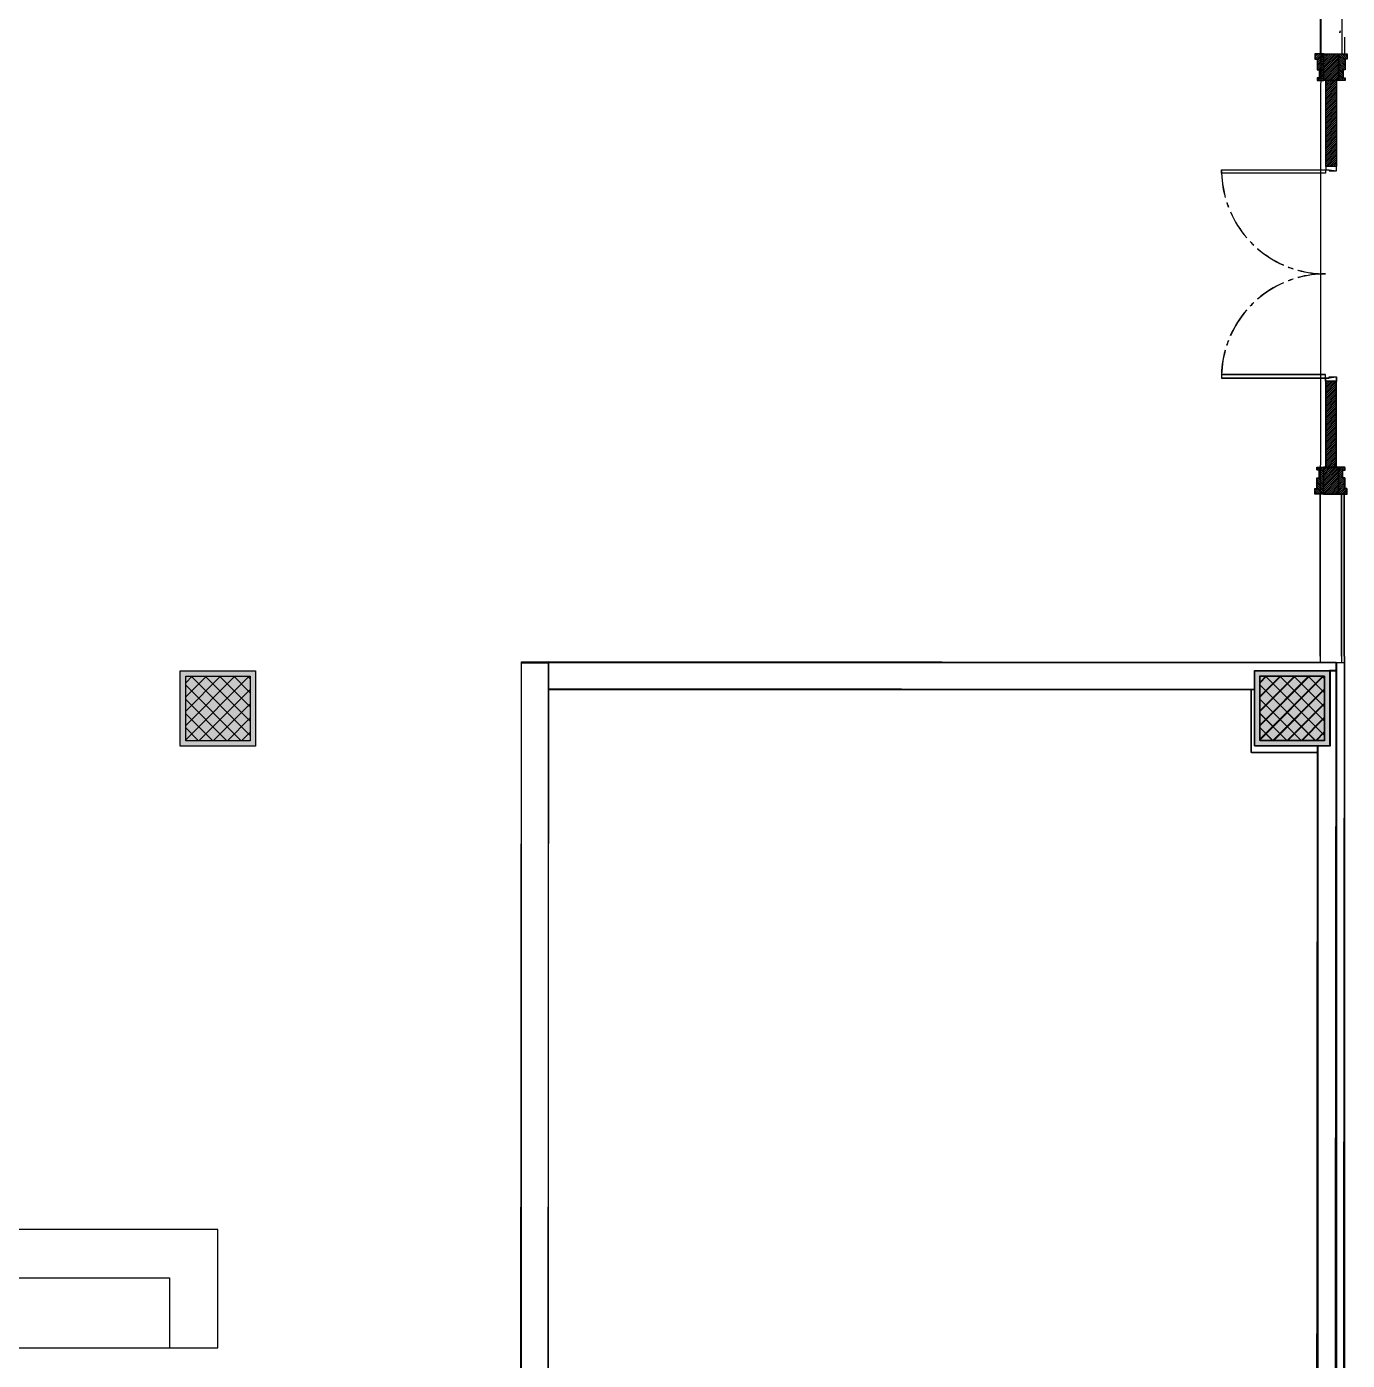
# Model space of a CAD drawing. Extents: x -957 to 3394, y -3 to 3008.
# Drawn here: x -79.9 to 403.8, y 1697.9 to 2186.5 of the extents above; entities that cross this region are included whole.
import ezdxf

# ---------------------------------------------------------------- set-up
doc = ezdxf.new("R2010")
doc.units = 0
doc.header["$MEASUREMENT"] = 0
for name, color, linetype in [('PDF_-SKM_FASTNER', 7, 'CONTINUOUS'), ('PDF_BH_005_MASTERPLAN$0$I-', 7, 'CONTINUOUS'), ('PDF_BH_005_MASTERPLAN$0$I0', 7, 'CONTINUOUS'), ('PDF_BH_005_MASTERPLAN$0$I1', 7, 'CONTINUOUS'), ('PDF_BH_005_MASTERPLAN$0$I2', 7, 'CONTINUOUS'), ('PDF_BH_005_MASTERPLAN$0$I3', 7, 'CONTINUOUS'), ('PDF_BH_005_MASTERPLAN$0$I4', 7, 'CONTINUOUS'), ('PDF_FRAMING-COLUMN', 7, 'CONTINUOUS'), ('PDF_FRAMING-COLUMN_HATCH', 7, 'CONTINUOUS'), ('PDF_HATCH', 7, 'CONTINUOUS'), ('PDF_I-WALL', 7, 'CONTINUOUS'), ('PDF_ID_FINISH_LINE', 7, 'CONTINUOUS'), ('PDF_REV', 7, 'CONTINUOUS'), ('PDF_SHREM-CAD_6_CABLE', 7, 'CONTINUOUS'), ('PDF_WALL', 7, 'CONTINUOUS')]:
    doc.layers.add(name, color=color, linetype=linetype)

msp = doc.modelspace()

# ---------------------------------------------------------------- hatches: boundary and pattern name
at = {"layer": 'PDF_BH_005_MASTERPLAN$0$I2'}
for points in [[(395.14, 2176.54), (391.99, 2176.54), (391.99, 2174.57), (392.78, 2174.57), (392.77, 2170.64), (393.56, 2170.64), (393.56, 2167.69), (392.77, 2167.69), (392.77, 2166.71), (395.13, 2166.71)], [(400.65, 2176.53), (403.79, 2176.53), (403.79, 2174.56), (403, 2174.56), (403, 2170.63), (402.21, 2170.63), (402.21, 2167.68), (403, 2167.68), (403, 2166.7), (400.64, 2166.7)], [(395, 2015.28), (391.85, 2015.29), (391.86, 2017.25), (392.64, 2017.25), (392.65, 2021.19), (393.43, 2021.18), (393.44, 2024.13), (392.65, 2024.13), (392.65, 2025.12), (395.01, 2025.12)], [(400.51, 2015.28), (403.65, 2015.28), (403.66, 2017.24), (402.87, 2017.24), (402.87, 2021.18), (402.08, 2021.18), (402.09, 2024.13), (402.87, 2024.13), (402.88, 2025.11), (400.52, 2025.11)]]:
    msp.add_hatch(color=256, dxfattribs=at).paths.add_polyline_path(points)

# ---------------------------------------------------------------- linework, layer by layer
at = {"layer": 'PDF_-SKM_FASTNER'}
msp.add_lwpolyline([(-403.41, 1745.82), (-403.41, 1702.53), (-385.7, 1702.53), (-385.7, 1728.11), (-27.65, 1728.11), (-27.65, 1702.53), (-9.86, 1702.53), (-9.86, 1745.82)], close=True, dxfattribs=at)
msp.add_lwpolyline([(-385.7, 1702.53), (-27.65, 1702.53)], dxfattribs=at)
at = {"layer": 'PDF_BH_005_MASTERPLAN$0$I-'}
for points in [[(385.67, 2097.29, 0.067388), (395.79, 2095.91, 0.067388), (385.66, 2094.55)], [(385.69, 2097.26, 0.067389), (395.82, 2095.88, 0.067389), (385.69, 2094.51)]]:
    msp.add_lwpolyline(points, format="xyb", dxfattribs=at)
for centre, radius, start, end in [((395.82, 2134), 38.12, 179.9999, 195.421), ((395.83, 2134.01), 38.09, 179.9506, 195.3726), ((395.84, 2134.01), 38.14, 198.2386, 201.0541), ((395.85, 2134.02), 38.12, 198.1897, 201.0049), ((395.82, 2134), 38.12, 203.8723, 220.7744), ((395.83, 2134.01), 38.1, 203.8238, 220.7251), ((395.79, 2133.97), 38.05, 223.539, 226.3598), ((395.83, 2134), 38.12, 223.5915, 226.4085), ((395.83, 2134.01), 38.1, 229.1764, 246.0793), ((395.83, 2134), 38.12, 229.2257, 246.1276), ((395.81, 2133.95), 38.04, 248.894, 251.7155), ((395.83, 2134.01), 38.13, 248.9458, 251.7622), ((395.76, 2057.81), 38.1, 113.8235, 130.7254), ((395.83, 2057.76), 38.12, 113.8724, 130.7743), ((395.77, 2057.79), 38.12, 108.1918, 111.007), ((395.83, 2057.75), 38.13, 108.2378, 111.0542), ((395.76, 2057.81), 38.1, 139.1766, 156.0785), ((395.82, 2057.76), 38.12, 139.2256, 156.1277), ((395.77, 2057.8), 38.11, 133.5429, 136.3591), ((395.83, 2057.76), 38.12, 133.5915, 136.4085), ((395.82, 2057.79), 38.15, 158.8991, 161.7119), ((395.84, 2057.76), 38.14, 158.9459, 161.7614), ((395.76, 2057.81), 38.1, 164.5295, 179.9514), ((395.82, 2057.76), 38.12, 164.579, 180.0002)]:
    msp.add_arc(centre, radius, start, end, dxfattribs=at)
at = {"layer": 'PDF_BH_005_MASTERPLAN$0$I0'}
for points in [[(395.89, 2135.24), (395.89, 2134.01), (397.19, 2134.01), (399.82, 2133.61), (399.82, 2135.24)], [(395.89, 2135.24), (395.89, 2134), (397.19, 2134), (397.19, 2133.61), (399.82, 2133.61), (399.82, 2135.24)], [(395.82, 2056.58), (395.82, 2057.81), (397.12, 2057.81), (399.76, 2058.2), (399.76, 2056.58)], [(395.89, 2056.53), (395.89, 2057.76), (397.19, 2057.76), (397.19, 2058.15), (399.82, 2058.15), (399.82, 2056.53)]]:
    msp.add_lwpolyline(points, close=True, dxfattribs=at)
at = {"layer": 'PDF_BH_005_MASTERPLAN$0$I1'}
for points in [[(395.82, 2132.8), (357.7, 2132.8), (357.7, 2134), (395.82, 2134)], [(395.83, 2132.81), (357.73, 2132.84), (357.73, 2134.04), (395.83, 2134.01)], [(395.76, 2059.01), (357.67, 2059.05), (357.67, 2057.85), (395.76, 2057.81)], [(395.82, 2058.96), (357.7, 2058.96), (357.7, 2057.76), (395.82, 2057.76)]]:
    msp.add_lwpolyline(points, close=True, dxfattribs=at)
at = {"layer": 'PDF_BH_005_MASTERPLAN$0$I2'}
for points in [[(392.57, 2176.56), (391.95, 2175.94)], [(393.27, 2176.56), (391.95, 2175.24)], [(393.96, 2176.56), (392, 2174.59)], [(394.66, 2176.56), (392.69, 2174.59)], [(395.1, 2176.31), (392.74, 2173.94)], [(395.1, 2175.61), (392.74, 2173.25)], [(395.1, 2174.91), (392.74, 2172.55)], [(395.1, 2174.22), (392.74, 2171.86)], [(395.1, 2175.98), (395.68, 2176.56)], [(395.1, 2175.28), (396.38, 2176.56)], [(395.1, 2174.58), (397.08, 2176.56)], [(395.1, 2173.89), (397.77, 2176.56)], [(395.1, 2173.19), (398.47, 2176.56)], [(395.1, 2172.5), (399.16, 2176.56)], [(395.1, 2171.8), (399.86, 2176.56)], [(395.1, 2171.11), (400.55, 2176.56)], [(395.1, 2170.41), (400.61, 2175.92)], [(395.1, 2169.71), (400.61, 2175.22)], [(395.1, 2169.02), (400.61, 2174.53)], [(400.61, 2176.31), (402.97, 2173.94)], [(400.61, 2175.61), (402.97, 2173.25)], [(400.61, 2174.91), (402.97, 2172.55)], [(400.61, 2174.22), (402.97, 2171.86)], [(401.05, 2176.56), (403.02, 2174.59)], [(401.75, 2176.56), (403.71, 2174.59)], [(402.44, 2176.56), (403.76, 2175.24)], [(403.14, 2176.56), (403.76, 2175.94)], [(395.1, 2173.52), (392.74, 2171.16)], [(395.1, 2172.83), (392.93, 2170.66)], [(395.1, 2172.13), (393.53, 2170.56)], [(395.1, 2171.44), (393.53, 2169.86)], [(395.1, 2170.74), (393.53, 2169.17)], [(395.1, 2170.04), (393.53, 2168.47)], [(395.1, 2169.35), (393.53, 2167.77)], [(395.1, 2168.32), (400.61, 2173.83)], [(395.1, 2167.63), (400.61, 2173.14)], [(395.1, 2166.93), (400.61, 2172.44)], [(395.58, 2166.72), (400.61, 2171.75)], [(396.28, 2166.72), (400.61, 2171.05)], [(396.98, 2166.72), (400.61, 2170.35)], [(397.67, 2166.72), (400.61, 2169.66)], [(400.61, 2173.52), (402.97, 2171.16)], [(400.61, 2172.83), (402.78, 2170.66)], [(400.61, 2172.13), (402.18, 2170.56)], [(400.61, 2171.44), (402.18, 2169.86)], [(400.61, 2170.74), (402.18, 2169.17)], [(400.61, 2170.04), (402.18, 2168.47)], [(400.61, 2169.35), (402.18, 2167.77)], [(392.76, 2167.71), (392.74, 2167.68)], [(393.46, 2167.71), (392.74, 2166.99)], [(395.1, 2168.65), (393.17, 2166.72)], [(395.1, 2167.96), (393.86, 2166.72)], [(395.1, 2167.26), (394.56, 2166.72)], [(395.89, 2166.59), (396.01, 2166.72)], [(395.89, 2165.9), (396.71, 2166.72)], [(395.89, 2165.2), (397.4, 2166.72)], [(395.89, 2164.51), (398.1, 2166.72)], [(395.89, 2163.81), (398.8, 2166.72)], [(395.89, 2163.12), (399.49, 2166.72)], [(395.89, 2162.42), (399.82, 2166.36)], [(395.89, 2161.72), (399.82, 2165.66)], [(395.89, 2161.03), (399.82, 2164.96)], [(395.89, 2160.33), (399.82, 2164.27)], [(398.37, 2166.72), (400.61, 2168.96)], [(399.06, 2166.72), (400.61, 2168.27)], [(399.76, 2166.72), (400.61, 2167.57)], [(400.45, 2166.72), (400.61, 2166.88)], [(400.61, 2168.65), (402.54, 2166.72)], [(400.61, 2167.96), (401.84, 2166.72)], [(400.61, 2167.26), (401.15, 2166.72)], [(402.25, 2167.71), (402.97, 2166.99)], [(402.95, 2167.71), (402.97, 2167.68)], [(395.89, 2159.64), (399.82, 2163.57)], [(395.89, 2158.94), (399.82, 2162.88)], [(395.89, 2158.25), (399.82, 2162.18)], [(395.89, 2157.55), (399.82, 2161.49)], [(395.89, 2156.85), (399.82, 2160.79)], [(395.89, 2156.16), (399.82, 2160.09)], [(395.89, 2155.46), (399.82, 2159.4)], [(395.89, 2154.77), (399.82, 2158.7)], [(395.89, 2154.07), (399.82, 2158.01)], [(395.89, 2153.38), (399.82, 2157.31)], [(395.89, 2152.68), (399.82, 2156.62)], [(395.89, 2151.99), (399.82, 2155.92)], [(395.89, 2151.29), (399.82, 2155.22)], [(395.89, 2150.59), (399.82, 2154.53)], [(395.89, 2149.9), (399.82, 2153.83)], [(395.89, 2149.2), (399.82, 2153.14)], [(395.89, 2148.51), (399.82, 2152.44)], [(395.89, 2147.81), (399.82, 2151.75)], [(395.89, 2147.12), (399.82, 2151.05)], [(395.89, 2146.42), (399.82, 2150.35)], [(395.89, 2145.72), (399.82, 2149.66)], [(395.89, 2145.03), (399.82, 2148.96)], [(395.89, 2144.33), (399.82, 2148.27)], [(395.89, 2143.64), (399.82, 2147.57)], [(395.89, 2142.94), (399.82, 2146.88)], [(395.89, 2142.25), (399.82, 2146.18)], [(395.89, 2141.55), (399.82, 2145.49)], [(395.89, 2140.85), (399.82, 2144.79)], [(395.89, 2140.16), (399.82, 2144.09)], [(395.89, 2139.46), (399.82, 2143.4)], [(395.89, 2138.77), (399.82, 2142.7)], [(395.89, 2138.07), (399.82, 2142.01)], [(395.89, 2137.38), (399.82, 2141.31)], [(395.89, 2136.68), (399.82, 2140.62)], [(395.89, 2135.98), (399.82, 2139.92)], [(395.89, 2135.29), (399.82, 2139.22)], [(396.53, 2135.24), (399.82, 2138.53)], [(397.23, 2135.24), (399.82, 2137.83)], [(397.92, 2135.24), (399.82, 2137.14)], [(398.62, 2135.24), (399.82, 2136.44)], [(399.31, 2135.24), (399.82, 2135.75)], [(395.89, 2055.98), (396.44, 2056.53)], [(395.89, 2055.28), (397.13, 2056.53)], [(395.89, 2054.59), (397.83, 2056.53)], [(395.89, 2053.89), (398.52, 2056.53)], [(395.89, 2053.2), (399.22, 2056.53)], [(395.89, 2052.5), (399.82, 2056.44)], [(395.89, 2051.8), (399.82, 2055.74)], [(395.89, 2051.11), (399.82, 2055.04)], [(395.89, 2050.41), (399.82, 2054.35)], [(395.89, 2049.72), (399.82, 2053.65)], [(395.89, 2049.02), (399.82, 2052.96)], [(395.89, 2048.33), (399.82, 2052.26)], [(395.89, 2047.63), (399.82, 2051.57)], [(395.89, 2046.93), (399.82, 2050.87)], [(395.89, 2046.24), (399.82, 2050.17)], [(395.89, 2045.54), (399.82, 2049.48)], [(395.89, 2044.85), (399.82, 2048.78)], [(395.89, 2044.15), (399.82, 2048.09)], [(395.89, 2043.46), (399.82, 2047.39)], [(395.89, 2042.76), (399.82, 2046.7)], [(395.89, 2042.06), (399.82, 2046)], [(395.89, 2041.37), (399.82, 2045.3)], [(395.89, 2040.67), (399.82, 2044.61)], [(395.89, 2039.98), (399.82, 2043.91)], [(395.89, 2039.28), (399.82, 2043.22)], [(395.89, 2038.59), (399.82, 2042.52)], [(395.89, 2037.89), (399.82, 2041.83)], [(395.89, 2037.19), (399.82, 2041.13)], [(395.89, 2036.5), (399.82, 2040.43)], [(395.89, 2035.8), (399.82, 2039.74)], [(395.89, 2035.11), (399.82, 2039.04)], [(395.89, 2034.41), (399.82, 2038.35)], [(395.89, 2033.72), (399.82, 2037.65)], [(395.89, 2033.02), (399.82, 2036.96)], [(395.89, 2032.32), (399.82, 2036.26)], [(395.89, 2031.63), (399.82, 2035.56)], [(395.89, 2030.93), (399.82, 2034.87)], [(395.89, 2030.24), (399.82, 2034.17)], [(395.89, 2029.54), (399.82, 2033.48)], [(395.89, 2028.85), (399.82, 2032.78)], [(395.89, 2028.15), (399.82, 2032.09)], [(395.89, 2027.45), (399.82, 2031.39)], [(395.89, 2026.76), (399.82, 2030.69)], [(395.89, 2026.06), (399.82, 2030)], [(395.89, 2025.37), (399.82, 2029.3)], [(396.26, 2025.04), (399.82, 2028.61)], [(396.95, 2025.04), (399.82, 2027.91)], [(393.46, 2024.06), (392.74, 2024.78)], [(392.76, 2024.06), (392.74, 2024.08)], [(395.1, 2023.11), (393.17, 2025.04)], [(395.1, 2022.42), (393.53, 2023.99)], [(395.1, 2021.72), (393.53, 2023.3)], [(395.1, 2021.03), (393.53, 2022.6)], [(395.1, 2023.81), (393.86, 2025.04)], [(395.1, 2024.51), (394.56, 2025.04)], [(395.1, 2024.57), (395.58, 2025.04)], [(395.1, 2023.87), (396.27, 2025.04)], [(395.1, 2023.17), (396.97, 2025.04)], [(395.1, 2022.48), (397.67, 2025.04)], [(395.1, 2021.78), (398.36, 2025.04)], [(395.1, 2021.09), (399.06, 2025.04)], [(395.1, 2020.39), (399.75, 2025.04)], [(395.1, 2019.7), (400.45, 2025.04)], [(395.1, 2019), (400.61, 2024.51)], [(395.1, 2018.3), (400.61, 2023.81)], [(395.1, 2017.61), (400.61, 2023.12)], [(397.65, 2025.04), (399.82, 2027.22)], [(398.35, 2025.04), (399.82, 2026.52)], [(399.04, 2025.04), (399.82, 2025.82)], [(399.74, 2025.04), (399.82, 2025.13)], [(400.61, 2023.11), (402.54, 2025.04)], [(400.61, 2023.81), (401.84, 2025.04)], [(400.61, 2024.51), (401.15, 2025.04)], [(400.61, 2022.42), (402.18, 2023.99)], [(400.61, 2021.72), (402.18, 2023.3)], [(400.61, 2021.03), (402.18, 2022.6)], [(402.25, 2024.06), (402.97, 2024.78)], [(402.95, 2024.06), (402.97, 2024.08)], [(395.1, 2018.24), (392.74, 2020.61)], [(395.1, 2017.55), (392.74, 2019.91)], [(395.1, 2016.85), (392.74, 2019.21)], [(395.1, 2016.16), (392.74, 2018.52)], [(395.1, 2015.46), (392.74, 2017.82)], [(395.1, 2018.94), (392.93, 2021.11)], [(395.1, 2020.33), (393.53, 2021.9)], [(395.1, 2019.64), (393.53, 2021.21)], [(395.1, 2016.91), (400.61, 2022.42)], [(395.1, 2016.22), (400.61, 2021.73)], [(395.1, 2015.52), (400.61, 2021.03)], [(395.48, 2015.21), (400.61, 2020.33)], [(396.18, 2015.21), (400.61, 2019.64)], [(396.87, 2015.21), (400.61, 2018.94)], [(397.57, 2015.21), (400.61, 2018.25)], [(400.61, 2020.33), (402.18, 2021.9)], [(400.61, 2019.64), (402.18, 2021.21)], [(400.61, 2018.94), (402.78, 2021.11)], [(400.61, 2018.24), (402.97, 2020.61)], [(400.61, 2017.55), (402.97, 2019.91)], [(400.61, 2016.85), (402.97, 2019.21)], [(400.61, 2016.16), (402.97, 2018.52)], [(400.61, 2015.46), (402.97, 2017.82)], [(393.27, 2015.21), (391.95, 2016.52)], [(392.57, 2015.21), (391.95, 2015.83)], [(393.96, 2015.21), (392, 2017.17)], [(394.66, 2015.21), (392.69, 2017.17)], [(398.26, 2015.21), (400.61, 2017.55)], [(398.96, 2015.21), (400.61, 2016.86)], [(399.65, 2015.21), (400.61, 2016.16)], [(400.35, 2015.21), (400.61, 2015.46)], [(401.05, 2015.21), (403.02, 2017.17)], [(401.75, 2015.21), (403.71, 2017.17)], [(402.44, 2015.21), (403.76, 2016.52)], [(403.14, 2015.21), (403.76, 2015.83)]]:
    msp.add_lwpolyline(points, dxfattribs=at)
for points in [[(395.14, 2176.54), (400.65, 2176.53), (395.13, 2166.71), (400.64, 2166.7)], [(395.92, 2166.7), (399.85, 2166.7), (395.89, 2135.24), (399.82, 2135.24)], [(395.8, 2025.12), (399.73, 2025.11), (395.82, 2056.58), (399.76, 2056.58)], [(395, 2015.28), (400.51, 2015.28), (395.01, 2025.12), (400.52, 2025.11)]]:
    msp.add_solid(points, dxfattribs=at)
at = {"layer": 'PDF_BH_005_MASTERPLAN$0$I3'}
for points in [[(395.1, 2176.56), (391.95, 2176.56), (391.95, 2174.59), (392.74, 2174.59), (392.74, 2170.66), (393.53, 2170.66), (393.53, 2167.71), (392.74, 2167.71), (392.74, 2166.72), (395.1, 2166.72)], [(395.14, 2176.54), (391.99, 2176.54), (391.99, 2174.57), (392.78, 2174.57), (392.77, 2170.64), (393.56, 2170.64), (393.56, 2167.69), (392.77, 2167.69), (392.77, 2166.71), (395.13, 2166.71)], [(395.1, 2176.56), (400.61, 2176.56), (400.61, 2166.72), (395.1, 2166.72)], [(395.14, 2176.54), (400.65, 2176.53), (400.64, 2166.7), (395.13, 2166.71)], [(400.61, 2176.56), (403.76, 2176.56), (403.76, 2174.59), (402.97, 2174.59), (402.97, 2170.66), (402.18, 2170.66), (402.18, 2167.71), (402.97, 2167.71), (402.97, 2166.72), (400.61, 2166.72)], [(400.65, 2176.53), (403.79, 2176.53), (403.79, 2174.56), (403, 2174.56), (403, 2170.63), (402.21, 2170.63), (402.21, 2167.68), (403, 2167.68), (403, 2166.7), (400.64, 2166.7)], [(395, 2015.28), (391.85, 2015.29), (391.86, 2017.25), (392.64, 2017.25), (392.65, 2021.19), (393.43, 2021.18), (393.44, 2024.13), (392.65, 2024.13), (392.65, 2025.12), (395.01, 2025.12)], [(395.1, 2015.21), (391.95, 2015.21), (391.95, 2017.17), (392.74, 2017.17), (392.74, 2021.11), (393.53, 2021.11), (393.53, 2024.06), (392.74, 2024.06), (392.74, 2025.04), (395.1, 2025.04)], [(395, 2015.28), (400.51, 2015.28), (400.52, 2025.11), (395.01, 2025.12)], [(395.1, 2015.21), (400.61, 2015.21), (400.61, 2025.04), (395.1, 2025.04)], [(400.51, 2015.28), (403.65, 2015.28), (403.66, 2017.24), (402.87, 2017.24), (402.87, 2021.18), (402.08, 2021.18), (402.09, 2024.13), (402.87, 2024.13), (402.88, 2025.11), (400.52, 2025.11)], [(400.61, 2015.21), (403.76, 2015.21), (403.76, 2017.17), (402.97, 2017.17), (402.97, 2021.11), (402.18, 2021.11), (402.18, 2024.06), (402.97, 2024.06), (402.97, 2025.04), (400.61, 2025.04)]]:
    msp.add_lwpolyline(points, close=True, dxfattribs=at)
at = {"layer": 'PDF_BH_005_MASTERPLAN$0$I4'}
for points in [[(395.89, 2166.72), (399.82, 2166.72), (399.82, 2135.24), (395.89, 2135.24)], [(395.92, 2166.7), (399.85, 2166.7), (399.82, 2135.24), (395.89, 2135.24)], [(395.8, 2025.12), (399.73, 2025.11), (399.76, 2056.58), (395.82, 2056.58)], [(395.89, 2025.04), (399.82, 2025.04), (399.82, 2056.53), (395.89, 2056.53)]]:
    msp.add_lwpolyline(points, close=True, dxfattribs=at)
at = {"layer": 'PDF_FRAMING-COLUMN'}
for points in [[(-23.64, 1950.47), (3.91, 1950.47), (3.91, 1922.92), (-23.64, 1922.92)], [(369.77, 1950.61), (397.31, 1950.58), (397.28, 1923.05), (369.75, 1923.08)], [(369.91, 1950.47), (397.46, 1950.47), (397.46, 1922.92), (369.91, 1922.92)], [(-21.67, 1948.5), (1.94, 1948.5), (1.94, 1924.89), (-21.67, 1924.89)], [(371.74, 1948.64), (395.34, 1948.62), (395.32, 1925.02), (371.72, 1925.04)], [(371.88, 1948.5), (395.49, 1948.5), (395.49, 1924.89), (371.88, 1924.89)]]:
    msp.add_lwpolyline(points, close=True, dxfattribs=at)
at = {"layer": 'PDF_FRAMING-COLUMN_HATCH'}
for points in [[(-21.67, 1946.14), (-19.31, 1948.5)], [(-21.67, 1940.92), (-14.09, 1948.5)], [(-21.67, 1935.7), (-8.87, 1948.5)], [(-21.67, 1930.48), (-3.65, 1948.5)], [(-21.67, 1925.27), (1.56, 1948.5)], [(-1.33, 1924.89), (-21.67, 1945.23)], [(1.94, 1926.83), (-19.72, 1948.5)], [(1.94, 1932.05), (-14.5, 1948.5)], [(1.94, 1937.27), (-9.29, 1948.5)], [(1.94, 1942.49), (-4.07, 1948.5)], [(1.94, 1947.7), (1.15, 1948.5)], [(371.72, 1930.64), (389.74, 1948.62)], [(371.72, 1925.42), (394.96, 1948.62)], [(371.73, 1941.06), (379.31, 1948.63)], [(371.73, 1935.85), (384.53, 1948.63)], [(371.74, 1946.28), (374.1, 1948.64)], [(392.05, 1925.02), (371.74, 1945.37)], [(371.88, 1946.14), (374.24, 1948.5)], [(371.88, 1940.92), (379.46, 1948.5)], [(371.88, 1935.7), (384.68, 1948.5)], [(371.88, 1930.48), (389.89, 1948.5)], [(371.88, 1925.27), (395.11, 1948.5)], [(392.22, 1924.89), (371.88, 1945.23)], [(395.32, 1926.97), (373.68, 1948.64)], [(395.49, 1926.83), (373.83, 1948.5)], [(395.32, 1932.18), (378.9, 1948.63)], [(395.49, 1932.05), (379.04, 1948.5)], [(395.33, 1937.39), (384.11, 1948.63)], [(395.49, 1937.27), (384.26, 1948.5)], [(395.33, 1942.61), (389.33, 1948.62)], [(395.49, 1942.49), (389.48, 1948.5)], [(395.34, 1947.82), (394.54, 1948.62)], [(395.49, 1947.7), (394.7, 1948.5)], [(-6.55, 1924.89), (-21.67, 1940.01)], [(-16.83, 1924.89), (1.94, 1943.66)], [(386.83, 1925.03), (371.73, 1940.15)], [(387, 1924.89), (371.88, 1940.01)], [(376.55, 1925.04), (395.33, 1943.78)], [(376.72, 1924.89), (395.49, 1943.66)], [(-11.76, 1924.89), (-21.67, 1934.79)], [(-11.61, 1924.89), (1.94, 1938.44)], [(381.62, 1925.03), (371.73, 1934.94)], [(381.79, 1924.89), (371.88, 1934.79)], [(381.77, 1925.03), (395.33, 1938.57)], [(381.93, 1924.89), (395.49, 1938.44)], [(-6.4, 1924.89), (1.94, 1933.23)], [(376.4, 1925.04), (371.72, 1929.73)], [(386.98, 1925.03), (395.32, 1933.36)], [(387.15, 1924.89), (395.49, 1933.23)], [(-16.98, 1924.89), (-21.67, 1929.57)], [(-1.18, 1924.89), (1.94, 1928.01)], [(376.57, 1924.89), (371.88, 1929.57)], [(392.2, 1925.02), (395.32, 1928.14)], [(392.37, 1924.89), (395.49, 1928.01)]]:
    msp.add_lwpolyline(points, dxfattribs=at)
for points in [[(3.91, 1950.47), (-23.64, 1950.47), (3.91, 1922.92), (-23.64, 1922.92)], [(369.77, 1950.61), (397.31, 1950.58), (369.75, 1923.08), (397.28, 1923.05)], [(397.46, 1950.47), (369.91, 1950.47), (397.46, 1922.92), (369.91, 1922.92)], [(1.94, 1948.5), (-21.67, 1948.5), (1.94, 1924.89), (-21.67, 1924.89)], [(371.74, 1948.64), (395.34, 1948.62), (371.72, 1925.04), (395.32, 1925.02)], [(395.49, 1948.5), (371.88, 1948.5), (395.49, 1924.89), (371.88, 1924.89)]]:
    msp.add_solid(points, dxfattribs=at)
at = {"layer": 'PDF_HATCH'}
msp.add_lwpolyline([(401.19, 2184.96), (401.08, 2184.24)], close=True, dxfattribs=at)
for points in [[(401.12, 2184.33), (401.12, 2184.79)], [(401.23, 2184.23), (401.35, 2184.95)]]:
    msp.add_lwpolyline(points, dxfattribs=at)
at = {"layer": 'PDF_I-WALL'}
for points in [[(110.95, 1687.43), (101.12, 1687.44), (101.35, 1953.79), (111.18, 1953.78)], [(111.15, 1686.91), (101.32, 1686.91), (101.32, 1953.42), (111.15, 1953.42)], [(399.67, 1950.58), (399.67, 1953.53), (111.18, 1953.78), (111.17, 1944.06), (369.77, 1943.84), (369.77, 1950.61)], [(369.77, 1950.61), (397.31, 1950.58), (397.28, 1923.05), (369.75, 1923.08)], [(369.91, 1950.47), (397.46, 1950.47), (397.46, 1922.92), (369.91, 1922.92)], [(397.28, 1923.05), (392.76, 1923.06), (392.51, 1635.95), (397.04, 1635.94), (397.01, 1608.41), (399.37, 1608.41), (399.67, 1950.58), (397.31, 1950.58)], [(397.46, 1922.92), (392.93, 1922.92), (392.93, 1635.63), (397.46, 1635.63), (397.46, 1608.08), (399.82, 1608.08), (399.82, 1950.47), (397.46, 1950.47)]]:
    msp.add_lwpolyline(points, close=True, dxfattribs=at)
msp.add_lwpolyline([(402.77, 1953.42), (111.15, 1953.42), (111.15, 1943.7), (369.91, 1943.7), (369.91, 1950.47), (399.82, 1950.47), (399.82, 1953.42)], dxfattribs=at)
at = {"layer": 'PDF_ID_FINISH_LINE'}
for points in [[(402.62, 1955.89), (402.32, 1600.15), (354.02, 1600.19), (354.02, 1602.55)], [(402.77, 1955.78), (402.77, 1599.82), (354.45, 1599.82), (354.45, 1602.18)], [(392.76, 1920.63), (368.57, 1920.65), (368.59, 1943.84)], [(392.93, 1920.49), (368.73, 1920.49), (368.73, 1943.7)]]:
    msp.add_lwpolyline(points, dxfattribs=at)
at = {"layer": 'PDF_REV'}
for points in [[(402.81, 2182.57), (402.81, 2176.53)], [(402.62, 1955.89), (402.67, 2015.28)], [(402.77, 1955.78), (402.77, 2015.21)]]:
    msp.add_lwpolyline(points, dxfattribs=at)
at = {"layer": 'PDF_SHREM-CAD_6_CABLE'}
for points in [[(24.24, 2644.22), (230.94, 2644.04), (230.59, 2236.07), (394.05, 2235.93), (393.81, 1955.9)], [(399.67, 1953.53), (399.37, 1602.68), (305.76, 1602.59), (305.7, 1531.79)], [(399.82, 1953.42), (399.82, 1602.35), (306.16, 1602.18), (306.16, 1531.34)]]:
    msp.add_lwpolyline(points, dxfattribs=at)
at = {"layer": 'PDF_WALL'}
for points in [[(401.75, 2246.49), (401.75, 2176.56)], [(393.96, 2235.99), (393.96, 2176.56)], [(394, 2176.54), (394.05, 2235.93), (401.84, 2235.92), (401.79, 2186.63)], [(401.79, 2182.56), (401.79, 2176.53)], [(393.81, 1955.9), (393.86, 2015.28)], [(393.96, 1953.42), (393.96, 2015.21)], [(401.6, 1955.89), (401.65, 2015.28)], [(401.75, 1953.42), (401.75, 2015.21)]]:
    msp.add_lwpolyline(points, dxfattribs=at)

doc.saveas('drawing.dxf')
